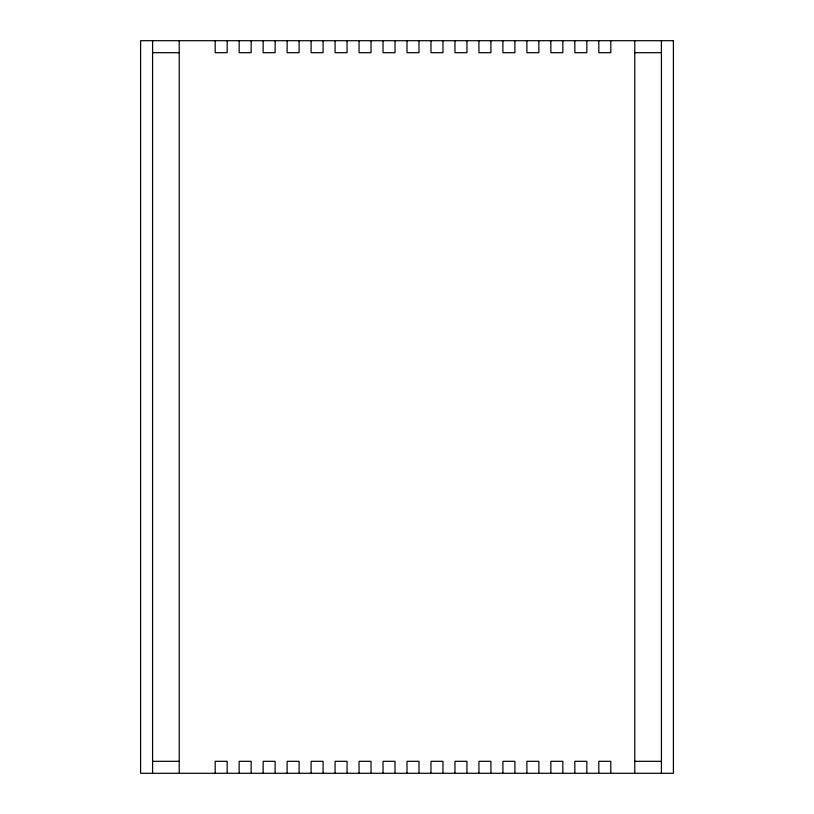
<?xml version="1.0" encoding="UTF-8"?>
<svg xmlns="http://www.w3.org/2000/svg" width="814" height="814" viewBox="0 0 814 814"><rect width="100%" height="100%" fill="white"/><g stroke="black" fill="none" stroke-linecap="round" stroke-linejoin="round"><path stroke-width="1.22" d="M152.584 52.686L179.233 52.686M634.767 52.686L661.416 52.686M152.584 761.314L179.233 761.314M634.767 761.314L661.416 761.314M661.416 40.7L661.416 773.3M634.767 40.7L634.767 773.3M610.795 40.7L610.795 52.686L598.809 52.686L598.809 40.7M610.795 773.3L610.795 761.314L598.809 761.314L598.809 773.3M586.823 40.7L586.823 52.686L574.837 52.686L574.837 40.7M586.823 773.3L586.823 761.314L574.837 761.314L574.837 773.3M562.84 40.7L562.84 52.686L550.854 52.686L550.854 40.7M562.84 773.3L562.84 761.314L550.854 761.314L550.854 773.3M538.868 40.7L538.868 52.686L526.882 52.686L526.882 40.7M538.868 773.3L538.868 761.314L526.882 761.314L526.882 773.3M514.896 40.7L514.896 52.686L502.899 52.686L502.899 40.7M514.896 773.3L514.896 761.314L502.899 761.314L502.899 773.3M490.913 40.7L490.913 52.686L478.927 52.686L478.927 40.7M490.913 773.3L490.913 761.314L478.927 761.314L478.927 773.3M466.941 40.7L466.941 52.686L454.955 52.686L454.955 40.7M466.941 773.3L466.941 761.314L454.955 761.314L454.955 773.3M442.969 40.7L442.969 52.686L430.972 52.686L430.972 40.7M442.969 773.3L442.969 761.314L430.972 761.314L430.972 773.3M418.986 40.7L418.986 52.686L407 52.686L407 40.7M418.986 773.3L418.986 761.314L407 761.314L407 773.3M395.014 40.7L395.014 52.686L383.028 52.686L383.028 40.7M395.014 773.3L395.014 761.314L383.028 761.314L383.028 773.3M371.031 40.7L371.031 52.686L359.045 52.686L359.045 40.7M371.031 773.3L371.031 761.314L359.045 761.314L359.045 773.3M347.059 40.7L347.059 52.686L335.073 52.686L335.073 40.7M347.059 773.3L347.059 761.314L335.073 761.314L335.073 773.3M323.087 40.7L323.087 52.686L311.101 52.686L311.101 40.7M323.087 773.3L323.087 761.314L311.101 761.314L311.101 773.3M299.104 40.7L299.104 52.686L287.118 52.686L287.118 40.7M299.104 773.3L299.104 761.314L287.118 761.314L287.118 773.3M275.132 40.7L275.132 52.686L263.146 52.686L263.146 40.7M275.132 773.3L275.132 761.314L263.146 761.314L263.146 773.3M251.16 40.7L251.16 52.686L239.163 52.686L239.163 40.7M251.16 773.3L251.16 761.314L239.163 761.314L239.163 773.3M227.177 40.7L227.177 52.686L215.191 52.686L215.191 40.7M227.177 773.3L227.177 761.314L215.191 761.314L215.191 773.3M179.233 40.7L179.233 773.3M152.584 40.7L152.584 773.3M673.402 40.7L140.598 40.7L140.598 773.3L673.402 773.3L673.402 40.7"/></g></svg>
